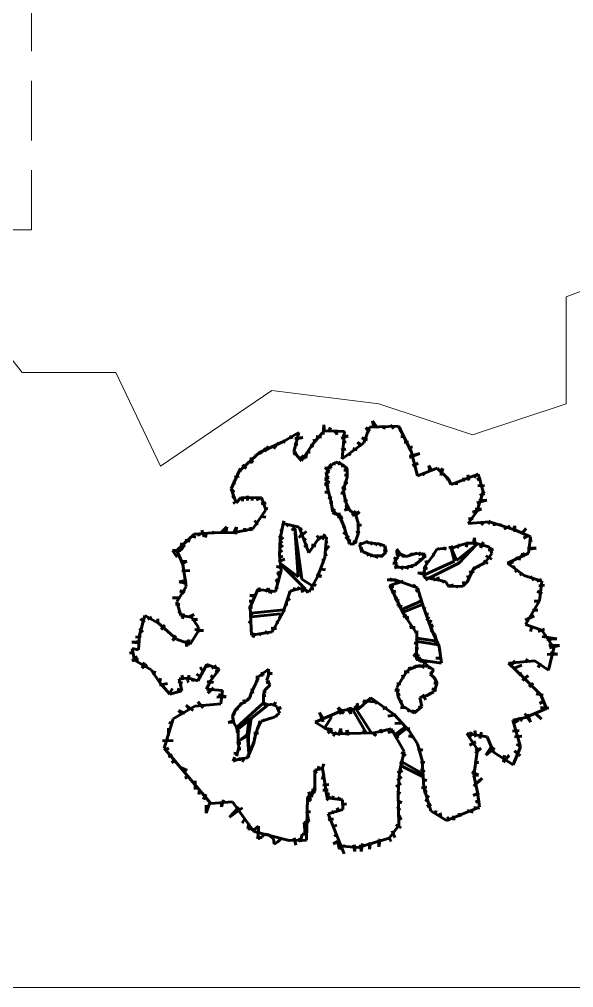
# Model space of a CAD drawing. Header units: metres. Extents: x 0 to 43.1, y 0 to 32.6.
# Drawn here: x 25.26 to 29.91, y 0 to 8.13 of the extents above; entities that cross this region are included whole.
import ezdxf

# ---------------------------------------------------------------- set-up
doc = ezdxf.new("R2010")
doc.units = ezdxf.units.M
doc.linetypes.add('DASHED', pattern=[0.75, 0.5, -0.25])
for name, color, linetype, lineweight in [('Ceco.NET 53', 254, 'Continuous', 9), ('plants', 83, 'Continuous', 60), ('projection', 134, 'DASHED', 9), ('topography', 132, 'Continuous', 15)]:
    doc.layers.add(name, color=color, linetype=linetype, lineweight=lineweight)

# ---------------------------------------------------------------- blocks, each defined once
blk = doc.blocks.new('ARBRE11')
for p, q in [((-0.1908, 1.744), (-0.1861, 1.8238)), ((-0.1861, 1.8238), (-0.1791, 1.7698)), ((-0.1462, 1.7651), (-0.1298, 1.8004)), ((0.1488, 1.6732), (0.199, 1.8046)), ((0.1919, 1.7557), (0.1661, 1.8004)), ((0.1661, 1.8004), (0.2013, 1.7722)), ((0.199, 1.8046), (0.441, 1.8123)), ((0.2647, 1.798), (0.2224, 1.8591)), ((0.2224, 1.8591), (0.2341, 1.8027)), ((0.3234, 1.8191), (0.3187, 1.7886)), ((0.375, 1.8215), (0.4032, 1.7933)), ((0.441, 1.8123), (0.5481, 1.6024)), ((-0.5234, 1.6848), (-0.3958, 1.7599)), ((-0.4656, 1.7355), (-0.454, 1.7065)), ((-0.3958, 1.7599), (-0.4372, 1.5972)), ((-0.4279, 1.7094), (-0.3613, 1.7181)), ((-0.3613, 1.7181), (-0.4221, 1.7036)), ((-0.2755, 1.6669), (-0.1824, 1.773)), ((-0.2495, 1.7252), (-0.2049, 1.7205)), ((-0.1824, 1.773), (-0.0115, 1.7687)), ((-0.0899, 1.751), (-0.0828, 1.7816)), ((-0.0828, 1.7816), (-0.0758, 1.7393)), ((0.0181, 1.7299), (-0.0406, 1.7111)), ((-0.0115, 1.7687), (-0.0324, 1.5379)), ((-0.0312, 1.7322), (0.0181, 1.7299)), ((0.1661, 1.6899), (0.1332, 1.7158)), ((0.1332, 1.7158), (0.1801, 1.6993)), ((0.4431, 1.7792), (0.4689, 1.7886)), ((0.4619, 1.7228), (0.4854, 1.7252)), ((-0.7248, 1.592), (-0.5234, 1.6848)), ((-0.6656, 1.5992), (-0.6859, 1.6311)), ((-0.6453, 1.6137), (-0.6627, 1.6456)), ((-0.5671, 1.6746), (-0.6048, 1.6224)), ((-0.5323, 1.692), (-0.5091, 1.6746)), ((-0.4337, 1.663), (-0.4048, 1.6601)), ((-0.374, 1.5208), (-0.2755, 1.6669)), ((-0.2988, 1.6594), (-0.273, 1.6383)), ((-0.2706, 1.704), (-0.2589, 1.6758)), ((-0.0324, 1.5379), (0.1488, 1.6732)), ((-0.0241, 1.6805), (0.0017, 1.6782)), ((0.0581, 1.6265), (0.0933, 1.6148)), ((0.1214, 1.6453), (0.098, 1.6782)), ((0.098, 1.6782), (0.1332, 1.6477)), ((0.4877, 1.6782), (0.5253, 1.6782)), ((0.5206, 1.6289), (0.5581, 1.6383)), ((-0.8973, 1.434), (-0.7248, 1.592)), ((-0.7903, 1.5005), (-0.799, 1.5499)), ((-0.799, 1.5499), (-0.7845, 1.5093)), ((-0.7584, 1.5789), (-0.7497, 1.5615)), ((-0.712, 1.5789), (-0.7236, 1.5992)), ((-0.4424, 1.5789), (-0.4134, 1.5905)), ((-0.4372, 1.5972), (-0.374, 1.5208)), ((-0.3552, 1.5325), (-0.3739, 1.5631)), ((-0.3739, 1.5631), (-0.3364, 1.5443)), ((-0.3364, 1.5443), (-0.3293, 1.596)), ((-0.3293, 1.596), (-0.3012, 1.5936)), ((-0.0406, 1.6148), (-0.0006, 1.6195)), ((0.0205, 1.5889), (0.0369, 1.5678)), ((0.5323, 1.5607), (0.6192, 1.5842)), ((0.6192, 1.5842), (0.5347, 1.549)), ((0.5481, 1.6024), (0.601, 1.3949)), ((-0.8685, 1.4889), (-0.8367, 1.457)), ((-0.1245, 1.46), (-0.1777, 1.4635)), ((-0.1777, 1.4635), (-0.1387, 1.4315)), ((-0.1205, 1.4935), (-0.1531, 1.4608)), ((-0.0838, 1.5098), (-0.1327, 1.4812)), ((-0.1327, 1.4812), (-0.1245, 1.46)), ((-0.0996, 1.5097), (-0.0996, 1.4848)), ((-0.0349, 1.4935), (-0.0838, 1.5098)), ((-0.0464, 1.5133), (-0.0677, 1.4919)), ((-0.0393, 1.4777), (-0.0144, 1.4813)), ((0.0099, 1.4568), (-0.0349, 1.4935)), ((0.5581, 1.4809), (0.6051, 1.502)), ((0.7037, 1.4339), (0.6967, 1.4832)), ((0.6967, 1.4832), (0.7201, 1.4433)), ((-0.9644, 1.2854), (-0.8973, 1.434)), ((-0.9352, 1.3845), (-0.8975, 1.3932)), ((-0.9004, 1.4512), (-0.8743, 1.4367)), ((-0.1387, 1.4315), (-0.1671, 1.4244)), ((-0.1671, 1.4244), (-0.1635, 1.396)), ((-0.1635, 1.396), (-0.1422, 1.3818)), ((-0.1531, 1.4608), (-0.1612, 1.4038)), ((-0.1612, 1.4038), (-0.1612, 1.3182)), ((-0.0227, 1.2733), (0.0099, 1.3834)), ((-0.018, 1.4422), (0.014, 1.4422)), ((-0.0109, 1.4031), (0.0211, 1.396)), ((0.0099, 1.3834), (0.0099, 1.4568)), ((0.601, 1.3949), (0.7657, 1.4589)), ((0.6427, 1.4221), (0.6591, 1.401)), ((0.7657, 1.4589), (0.8575, 1.3714)), ((0.7929, 1.4386), (0.8141, 1.4574)), ((0.8141, 1.4574), (0.7976, 1.3986)), ((0.8835, 1.3232), (1.1107, 1.4105)), ((1.0314, 1.3578), (1.0243, 1.4039)), ((1.0774, 1.3791), (1.0987, 1.4075)), ((1.1107, 1.4105), (1.1517, 1.2627)), ((-0.9381, 1.3526), (-0.9381, 1.3236)), ((-0.1387, 1.3427), (-0.1813, 1.325)), ((-0.1813, 1.325), (-0.1458, 1.3179)), ((-0.1422, 1.3818), (-0.1777, 1.3676)), ((-0.1777, 1.3676), (-0.1635, 1.357)), ((-0.1635, 1.357), (-0.1387, 1.3427)), ((-0.1458, 1.3179), (-0.1635, 1.3001)), ((-0.1612, 1.3182), (-0.1449, 1.253)), ((0.0104, 1.325), (-0.0109, 1.3498)), ((-0.0109, 1.3498), (0.014, 1.3356)), ((0.8399, 1.3657), (0.8657, 1.3798)), ((0.8575, 1.3714), (0.8835, 1.3232)), ((0.9291, 1.3211), (0.9268, 1.347)), ((0.9854, 1.3791), (0.9854, 1.3472)), ((1.0987, 1.3649), (1.1341, 1.372)), ((1.1058, 1.3118), (1.1624, 1.3153)), ((-0.9207, 1.1689), (-0.9644, 1.2854)), ((-0.9584, 1.2627), (-0.9352, 1.2714)), ((-0.9584, 1.2163), (-0.9352, 1.225)), ((-0.8251, 1.1901), (-0.8251, 1.2279)), ((-0.1777, 1.2575), (-0.1529, 1.2575)), ((-0.1449, 1.253), (-0.1245, 1.1715)), ((-0.0073, 1.2433), (-0.0428, 1.2539)), ((-0.0428, 1.2539), (-0.018, 1.2468)), ((-0.0002, 1.2788), (-0.0357, 1.3001)), ((-0.0357, 1.3001), (-0.0038, 1.2895)), ((0.0017, 1.1674), (-0.0227, 1.2733)), ((1.1517, 1.2627), (1.099, 1.0971)), ((1.1624, 1.248), (1.1235, 1.2303)), ((1.1447, 1.2693), (1.1624, 1.248)), ((-0.9468, 1.164), (-0.9207, 1.1843)), ((-0.8812, 1.212), (-0.9207, 1.1689)), ((-0.7075, 1.2134), (-0.8812, 1.212)), ((-0.8685, 1.1843), (-0.8656, 1.2076)), ((-0.7874, 1.1901), (-0.7845, 1.2163)), ((-0.7526, 1.193), (-0.7236, 1.2076)), ((-0.712, 1.1611), (-0.6685, 1.1698)), ((-0.6725, 1.1112), (-0.7075, 1.2134)), ((-0.1493, 1.2149), (-0.1174, 1.2078)), ((-0.1387, 1.1722), (-0.1103, 1.1722)), ((-0.1245, 1.1715), (-0.1123, 1.1062)), ((-0.018, 1.19), (0.0033, 1.1935)), ((0.014, 1.1829), (-0.018, 1.19)), ((-0.0073, 1.1332), (0.0175, 1.1438)), ((0.0302, 1.1103), (0.0017, 1.1674)), ((1.1837, 1.1913), (1.0987, 1.1701)), ((1.1164, 1.1878), (1.1837, 1.1913)), ((-0.7823, 0.9508), (-0.6725, 1.1112)), ((-0.6859, 1.1176), (-0.6569, 1.1205)), ((-0.1174, 1.0976), (-0.0961, 1.1189)), ((-0.0961, 1.1189), (-0.1138, 1.087)), ((-0.1138, 1.087), (-0.0854, 1.0728)), ((-0.1123, 1.1062), (-0.0472, 1.0451)), ((-0.0854, 1.0728), (-0.0464, 1.0728)), ((-0.0464, 1.0728), (-0.0712, 1.0515)), ((-0.0109, 1.1083), (0.0246, 1.1296)), ((0.0353, 1.1189), (-0.0109, 1.1083)), ((0.0246, 1.1296), (-0.0073, 1.1332)), ((0.0832, 1.0614), (0.0302, 1.1103)), ((0.053, 1.0621), (0.0814, 1.1012)), ((0.1134, 1.0941), (0.053, 1.0621)), ((0.0779, 1.0586), (0.1134, 1.0941)), ((0.1036, 1.0003), (0.0832, 1.0614)), ((1.099, 1.0971), (1.0257, 0.9968)), ((1.1376, 1.1169), (1.0633, 1.0921)), ((1.0845, 1.1169), (1.1376, 1.1169)), ((-0.7671, 1.0219), (-0.7381, 0.9842)), ((-0.7091, 1.0538), (-0.6714, 1.048)), ((-0.5208, 1.0184), (-0.5509, 0.8701)), ((-0.3922, 0.9654), (-0.5377, 0.9983)), ((-0.4859, 0.99), (-0.4975, 0.9726)), ((-0.0712, 1.0515), (-0.0286, 1.0479)), ((-0.0286, 1.0479), (-0.0499, 1.0301)), ((-0.0499, 1.0301), (-0.0286, 1.0266)), ((-0.0472, 1.0451), (-0.0146, 0.9677)), ((-0.0286, 1.0266), (-0.0393, 1.0159)), ((0.0921, 0.9733), (0.1311, 0.984)), ((0.1036, 0.9065), (0.1036, 1.0003)), ((1.0257, 0.9968), (1.2051, 1.0097)), ((1.0279, 1.039), (1.0668, 1.0354)), ((1.0881, 1.0106), (1.0881, 0.9894)), ((1.1553, 1.0035), (1.1341, 0.9858)), ((1.1943, 0.9894), (1.212, 1.0212)), ((1.2051, 1.0097), (1.4163, 0.9431)), ((1.2439, 0.9752), (1.2403, 1.0071)), ((1.2934, 0.9752), (1.297, 0.9964)), ((-1.4187, 0.769), (-1.2746, 0.9069)), ((-1.2746, 0.9069), (-1.1209, 0.9167)), ((-1.2417, 0.917), (-1.2325, 0.8892)), ((-1.1908, 0.8846), (-1.2093, 0.9402)), ((-1.1729, 0.9175), (-1.1787, 0.8768)), ((-1.1209, 0.9167), (-0.9358, 0.9211)), ((-1.1178, 0.9058), (-1.1091, 0.932)), ((-0.999, 0.9668), (-1.0483, 0.9204)), ((-1.0077, 0.9146), (-0.999, 0.9668)), ((-0.9178, 0.9639), (-0.9381, 0.9262)), ((-0.9358, 0.9211), (-0.7823, 0.9508)), ((-0.9236, 0.9058), (-0.9178, 0.9639)), ((-0.8482, 0.9552), (-0.854, 0.932)), ((-0.8453, 0.9262), (-0.8482, 0.9552)), ((-0.8048, 0.9639), (-0.7932, 0.9349)), ((-0.5526, 0.9465), (-0.5352, 0.9349)), ((-0.4279, 0.9755), (-0.454, 0.9378)), ((-0.4017, 0.5485), (-0.4287, 0.9572)), ((-0.4287, 0.9572), (-0.3709, 0.5292)), ((-0.3323, 0.9291), (-0.3961, 0.8768)), ((-0.3932, 0.9349), (-0.3671, 0.9523)), ((-0.3631, 0.883), (-0.3922, 0.9654)), ((-0.3903, 0.8884), (-0.3323, 0.9291)), ((-0.1758, 0.9058), (-0.199, 0.8623)), ((-0.0038, 0.9697), (-0.0251, 0.9555)), ((0.0033, 0.9307), (-0.0215, 0.9058)), ((-0.0146, 0.9677), (0.0099, 0.8821)), ((0.071, 0.825), (0.1036, 0.9065)), ((0.085, 0.92), (0.1169, 0.9271)), ((1.3288, 0.9468), (1.3749, 0.9752)), ((1.4032, 0.9327), (1.4173, 0.9752)), ((1.4163, 0.9431), (1.5478, 0.8843)), ((1.4173, 0.9752), (1.4173, 0.9256)), ((1.474, 0.9079), (1.5129, 0.9539)), ((-1.39, 0.8243), (-1.3529, 0.8151)), ((-1.3529, 0.8151), (-1.3853, 0.7687)), ((-1.3529, 0.8568), (-1.3066, 0.8475)), ((-1.2973, 0.8892), (-1.2603, 0.8799)), ((-0.5613, 0.8942), (-0.5265, 0.8652)), ((-0.5584, 0.8246), (-0.5352, 0.8478)), ((-0.5509, 0.8701), (-0.5583, 0.7305)), ((-0.3107, 0.7496), (-0.3631, 0.883)), ((-0.3497, 0.8565), (-0.3352, 0.8681)), ((-0.3497, 0.7985), (-0.3236, 0.8217)), ((-0.2207, 0.8813), (-0.3107, 0.7496)), ((-0.2888, 0.8159), (-0.254, 0.8043)), ((-0.2192, 0.8565), (-0.2453, 0.8942)), ((-0.1637, 0.8818), (-0.2207, 0.8813)), ((-0.1766, 0.7108), (-0.1637, 0.8818)), ((-0.1742, 0.8351), (-0.1533, 0.841)), ((0.0246, 0.8916), (-0.0038, 0.8667)), ((0.0099, 0.8821), (0.0343, 0.8209)), ((0.0317, 0.8632), (0.0246, 0.8241)), ((0.0343, 0.8209), (0.071, 0.825)), ((0.0566, 0.8454), (0.0956, 0.8383)), ((0.0885, 0.8845), (0.1027, 0.8809)), ((0.1801, 0.8433), (0.112, 0.8177)), ((0.112, 0.8177), (0.1439, 0.758)), ((0.1226, 0.8155), (0.1141, 0.8305)), ((0.1141, 0.8305), (0.1375, 0.8219)), ((0.1929, 0.8326), (0.1695, 0.8433)), ((0.2206, 0.8305), (0.1929, 0.8326)), ((0.21, 0.8326), (0.2228, 0.8347)), ((0.2228, 0.8347), (0.21, 0.8177)), ((0.276, 0.8241), (0.2206, 0.8305)), ((0.2568, 0.8305), (0.2483, 0.8113)), ((0.3272, 0.8091), (0.276, 0.8241)), ((0.3059, 0.8219), (0.2803, 0.8091)), ((0.9271, 0.6856), (1.0962, 0.819)), ((0.956, 0.8217), (0.9349, 0.7886)), ((1.0191, 0.8307), (0.9409, 0.8067)), ((1.0962, 0.819), (0.9462, 0.6618)), ((1.0101, 0.7976), (1.0221, 0.8428)), ((1.0883, 0.8307), (1.0191, 0.8307)), ((1.0673, 0.8157), (1.0793, 0.8759)), ((1.0793, 0.8759), (1.0853, 0.8127)), ((1.2086, 0.7976), (1.0883, 0.8307)), ((1.1274, 0.7976), (1.1545, 0.8398)), ((1.1545, 0.8398), (1.1304, 0.7916)), ((1.4917, 0.8724), (1.52, 0.8901)), ((1.5478, 0.8843), (1.5318, 0.7475)), ((1.5342, 0.8476), (1.5625, 0.8547)), ((-1.3853, 0.7687), (-1.4548, 0.7687)), ((-1.4548, 0.7687), (-1.4178, 0.7131)), ((-1.3694, 0.6555), (-1.4187, 0.769)), ((-0.5584, 0.7521), (-0.5323, 0.7695)), ((-0.5526, 0.7927), (-0.5294, 0.813)), ((-0.1832, 0.7304), (-0.1563, 0.7364)), ((-0.1653, 0.7753), (-0.1414, 0.8082)), ((0.1418, 0.7878), (0.1141, 0.7814)), ((0.1141, 0.7814), (0.1311, 0.7857)), ((0.1503, 0.7665), (0.1184, 0.7601)), ((0.1439, 0.758), (0.227, 0.7239)), ((0.1695, 0.7559), (0.161, 0.7388)), ((0.1908, 0.7388), (0.1759, 0.726)), ((0.227, 0.7324), (0.2014, 0.7217)), ((0.276, 0.7324), (0.2526, 0.7047)), ((0.2973, 0.7324), (0.2973, 0.7111)), ((0.3037, 0.7239), (0.3378, 0.758)), ((0.3144, 0.7964), (0.3399, 0.8006)), ((0.3421, 0.7686), (0.3144, 0.7622)), ((0.3165, 0.775), (0.3421, 0.7686)), ((0.3378, 0.758), (0.3272, 0.8091)), ((0.4273, 0.7836), (0.4571, 0.7388)), ((0.4273, 0.7452), (0.4273, 0.7729)), ((0.4401, 0.7132), (0.4273, 0.7452)), ((0.4422, 0.7452), (0.4529, 0.758)), ((0.455, 0.7239), (0.4657, 0.7452)), ((0.4571, 0.7388), (0.5061, 0.7196)), ((0.4827, 0.7324), (0.4763, 0.7111)), ((0.5061, 0.7196), (0.5892, 0.7431)), ((0.553, 0.7239), (0.5487, 0.7495)), ((0.5487, 0.7495), (0.553, 0.7281)), ((0.5892, 0.7324), (0.585, 0.7537)), ((0.5892, 0.7431), (0.6638, 0.7388)), ((0.6084, 0.7303), (0.6297, 0.7516)), ((0.634, 0.7281), (0.6489, 0.7495)), ((0.6638, 0.7388), (0.6446, 0.7004)), ((0.7243, 0.7374), (0.7454, 0.7284)), ((0.7634, 0.7796), (0.7304, 0.7254)), ((0.8447, 0.7886), (0.7634, 0.7796)), ((0.7695, 0.7916), (0.7785, 0.7735)), ((0.8326, 0.8006), (0.8236, 0.7705)), ((0.9108, 0.7976), (0.8627, 0.7946)), ((0.8838, 0.8067), (0.9048, 0.7796)), ((0.9105, 0.6785), (0.8843, 0.7881)), ((0.8843, 0.7881), (0.9271, 0.6856)), ((0.9409, 0.8067), (0.9108, 0.7976)), ((1.1665, 0.6652), (1.2237, 0.7434)), ((1.1936, 0.7705), (1.2387, 0.7796)), ((1.2237, 0.7434), (1.2086, 0.7976)), ((1.5318, 0.7475), (1.356, 0.6635)), ((1.5023, 0.7201), (1.4669, 0.7378)), ((1.4846, 0.7484), (1.5023, 0.7201)), ((1.5236, 0.7874), (1.5979, 0.7874)), ((1.5979, 0.7874), (1.5271, 0.7768)), ((-1.3853, 0.676), (-1.3344, 0.6806)), ((-1.3344, 0.6806), (-1.3807, 0.6482)), ((-1.3422, 0.4678), (-1.3694, 0.6555)), ((-0.5671, 0.6767), (-0.512, 0.697)), ((-0.5613, 0.7115), (-0.5294, 0.7202)), ((-0.5583, 0.7305), (-0.543, 0.5996)), ((-0.5482, 0.6603), (-0.4017, 0.5485)), ((-0.2379, 0.548), (-0.1766, 0.7108)), ((-0.1922, 0.6617), (-0.1922, 0.6976)), ((0.227, 0.7239), (0.3037, 0.7239)), ((0.2526, 0.7047), (0.2632, 0.726)), ((0.4337, 0.6578), (0.3932, 0.6621)), ((0.3932, 0.6621), (0.4209, 0.6621)), ((0.4294, 0.6855), (0.4017, 0.7068)), ((0.4017, 0.7068), (0.4316, 0.6983)), ((0.4145, 0.6898), (0.4401, 0.7132)), ((0.4252, 0.6301), (0.4145, 0.6898)), ((0.5061, 0.726), (0.5168, 0.7132)), ((0.5615, 0.6514), (0.5509, 0.6237)), ((0.5978, 0.6493), (0.5764, 0.6599)), ((0.6446, 0.7004), (0.5807, 0.6493)), ((0.5807, 0.6621), (0.5978, 0.6493)), ((0.6127, 0.6642), (0.5999, 0.6812)), ((0.6084, 0.6791), (0.6127, 0.6642)), ((0.6276, 0.6812), (0.6191, 0.6962)), ((0.6212, 0.7047), (0.6276, 0.6812)), ((0.6404, 0.7153), (0.6489, 0.7068)), ((0.6489, 0.7196), (0.6723, 0.7153)), ((0.6612, 0.6712), (0.6913, 0.6772)), ((0.6652, 0.5665), (0.9105, 0.6785)), ((0.7304, 0.7254), (0.6702, 0.6471)), ((0.9462, 0.6618), (0.6962, 0.5355)), ((1.0733, 0.617), (1.1665, 0.6652)), ((1.1545, 0.6832), (1.1906, 0.6591)), ((1.1755, 0.7254), (1.2237, 0.6953)), ((1.356, 0.6635), (1.4964, 0.5592)), ((1.3572, 0.6528), (1.4032, 0.674)), ((1.4669, 0.6953), (1.4209, 0.7059)), ((1.4315, 0.7094), (1.4669, 0.6953)), ((-1.3761, 0.5972), (-1.3112, 0.6018)), ((-0.543, 0.5996), (-0.59, 0.4255)), ((-0.5357, 0.6318), (-0.5835, 0.6348)), ((-0.5835, 0.6348), (-0.5417, 0.6228)), ((-0.5387, 0.575), (-0.5745, 0.587)), ((-0.5745, 0.587), (-0.5566, 0.5571)), ((-0.5443, 0.6487), (-0.3401, 0.4444)), ((-0.2101, 0.6109), (-0.1713, 0.6079)), ((0.4443, 0.6386), (0.4081, 0.6237)), ((0.4081, 0.6237), (0.438, 0.6386)), ((0.4997, 0.6258), (0.4252, 0.6301)), ((0.4827, 0.6343), (0.4635, 0.613)), ((0.4635, 0.613), (0.4742, 0.6343)), ((0.5807, 0.6493), (0.4997, 0.6258)), ((0.5296, 0.6429), (0.5104, 0.613)), ((0.5104, 0.613), (0.5168, 0.6365)), ((0.5509, 0.6237), (0.553, 0.645)), ((0.6702, 0.5658), (0.604, 0.5809)), ((0.604, 0.5809), (0.6642, 0.5779)), ((0.6491, 0.626), (0.6852, 0.614)), ((0.6702, 0.6471), (0.6552, 0.5929)), ((0.6552, 0.5929), (0.6552, 0.5417)), ((1.0342, 0.5869), (1.0763, 0.5929)), ((1.0462, 0.5658), (1.0733, 0.617)), ((1.0643, 0.623), (1.0943, 0.617)), ((1.1154, 0.6471), (1.1064, 0.623)), ((1.3996, 0.6209), (1.4173, 0.6386)), ((1.4173, 0.589), (1.4457, 0.6067)), ((1.4598, 0.5606), (1.4846, 0.5783)), ((-1.3344, 0.5184), (-1.3992, 0.5045)), ((-1.3992, 0.5045), (-1.3529, 0.4952)), ((-0.5566, 0.5063), (-0.5865, 0.5272)), ((-0.5865, 0.5272), (-0.5715, 0.4943)), ((-0.3709, 0.5292), (-0.2862, 0.4752)), ((-0.3081, 0.4221), (-0.2379, 0.548)), ((-0.2519, 0.4734), (-0.2788, 0.4943)), ((-0.2041, 0.5511), (-0.2459, 0.569)), ((-0.2459, 0.5541), (-0.2041, 0.5511)), ((0.4145, 0.522), (0.3461, 0.5214)), ((0.4801, 0.5111), (0.3693, 0.476)), ((0.3776, 0.5261), (0.3862, 0.5347)), ((0.3862, 0.5347), (0.3776, 0.509)), ((0.4262, 0.5261), (0.409, 0.5033)), ((0.6001, 0.4551), (0.4145, 0.522)), ((0.6552, 0.5417), (0.7725, 0.5237)), ((0.7033, 0.5417), (0.6672, 0.5237)), ((0.7304, 0.5447), (0.7484, 0.5146)), ((0.7725, 0.5478), (0.7785, 0.5116)), ((0.7725, 0.5237), (0.8386, 0.5056)), ((0.8206, 0.5177), (0.8086, 0.4996)), ((0.8386, 0.5056), (0.8597, 0.4665)), ((0.98, 0.4695), (1.0191, 0.5086)), ((0.986, 0.5086), (0.989, 0.4725)), ((1.0191, 0.5086), (1.0462, 0.5658)), ((1.0191, 0.5598), (1.0312, 0.5297)), ((1.4964, 0.5592), (1.6448, 0.512)), ((1.5484, 0.5535), (1.5767, 0.5181)), ((1.6015, 0.511), (1.6404, 0.5252)), ((1.6448, 0.512), (1.6234, 0.3467)), ((-1.418, 0.339), (-1.3422, 0.4678)), ((-1.3483, 0.421), (-1.3946, 0.4303)), ((-1.3946, 0.4303), (-1.3576, 0.4118)), ((-0.7382, 0.4414), (-0.8025, 0.2928)), ((-0.59, 0.4255), (-0.7382, 0.4414)), ((-0.7119, 0.4285), (-0.7299, 0.4554)), ((-0.7299, 0.4554), (-0.7269, 0.4226)), ((-0.6522, 0.4525), (-0.6761, 0.4226)), ((-0.6373, 0.4106), (-0.6522, 0.4525)), ((-0.6223, 0.4285), (-0.6373, 0.4106)), ((-0.5865, 0.4644), (-0.5775, 0.4435)), ((-0.526, 0.2523), (-0.4676, 0.4265)), ((-0.4789, 0.4285), (-0.464, 0.4076)), ((-0.4676, 0.4265), (-0.3824, 0.4528)), ((-0.4311, 0.4584), (-0.4371, 0.4315)), ((-0.3923, 0.4644), (-0.4102, 0.4345)), ((-0.3824, 0.4528), (-0.3081, 0.4221)), ((-0.3714, 0.4525), (-0.3654, 0.4166)), ((-0.3296, 0.4315), (-0.3206, 0.4136)), ((-0.2997, 0.4465), (-0.2698, 0.4465)), ((-0.2788, 0.4853), (-0.2519, 0.4734)), ((0.3633, 0.4661), (0.4033, 0.4661)), ((0.3693, 0.476), (0.4823, 0.2377)), ((0.3805, 0.4204), (0.4176, 0.4261)), ((0.5662, 0.4604), (0.5776, 0.4833)), ((0.5833, 0.4261), (0.6091, 0.4375)), ((0.6499, 0.2932), (0.6001, 0.4551)), ((0.8627, 0.4695), (0.8597, 0.4845)), ((0.8597, 0.4665), (0.98, 0.4695)), ((0.9018, 0.4815), (0.8627, 0.4695)), ((0.9349, 0.4755), (0.9259, 0.4544)), ((1.6048, 0.4282), (1.6472, 0.4045)), ((1.6192, 0.4721), (1.6652, 0.4791)), ((-1.39, 0.3701), (-1.4548, 0.3701)), ((-1.3858, 0.2225), (-1.418, 0.339)), ((-0.7806, 0.3448), (-0.8135, 0.3448)), ((-0.7508, 0.3927), (-0.8075, 0.3897)), ((-0.8075, 0.3897), (-0.7657, 0.3837)), ((-0.4909, 0.3478), (-0.467, 0.3628)), ((0.4262, 0.3832), (0.409, 0.3546)), ((0.409, 0.3546), (0.4376, 0.3603)), ((0.4376, 0.3603), (0.429, 0.3317)), ((0.429, 0.3317), (0.4405, 0.3289)), ((0.4405, 0.3289), (0.4348, 0.3031)), ((0.469, 0.2748), (0.6231, 0.3403)), ((0.6062, 0.3946), (0.6291, 0.3946)), ((0.6091, 0.3432), (0.6376, 0.3374)), ((1.6234, 0.3467), (1.5083, 0.1464)), ((1.5812, 0.3432), (1.6237, 0.3432)), ((-1.4317, 0.3191), (-1.3946, 0.3144)), ((-1.4085, 0.2449), (-1.3853, 0.2588)), ((-0.7836, 0.294), (-0.8165, 0.291)), ((-0.8025, 0.2928), (-0.7921, 0.0593)), ((-0.7986, 0.2439), (-0.5212, 0.2709)), ((-0.6186, 0.0864), (-0.526, 0.2523)), ((-0.5327, 0.2701), (-0.5118, 0.2552)), ((-0.5118, 0.315), (-0.4879, 0.3179)), ((0.4348, 0.3031), (0.4719, 0.2974)), ((0.4806, 0.2516), (0.6347, 0.3133)), ((0.6491, 0.2888), (0.6719, 0.2803)), ((0.7139, 0.12), (0.6499, 0.2932)), ((1.567, 0.2676), (1.6095, 0.2676)), ((-1.7319, 0.0574), (-1.6876, 0.2229)), ((-1.7235, 0.1939), (-1.6911, 0.1661)), ((-1.6876, 0.2229), (-1.5703, 0.1555)), ((-1.6309, 0.2125), (-1.6633, 0.1893)), ((-1.5799, 0.1939), (-1.5799, 0.1568)), ((-1.2974, 0.209), (-1.3858, 0.2225)), ((-1.3715, 0.1939), (-1.3622, 0.2403)), ((-1.3205, 0.2078), (-1.2742, 0.231)), ((-1.2398, 0.1269), (-1.2974, 0.209)), ((-1.2927, 0.1893), (-1.2464, 0.1893)), ((-0.8165, 0.1715), (-0.7926, 0.1535)), ((-0.8045, 0.2223), (-0.7866, 0.2402)), ((-0.7947, 0.2131), (-0.5482, 0.2362)), ((-0.5895, 0.1685), (-0.5626, 0.1685)), ((-0.5446, 0.2313), (-0.5566, 0.1984)), ((0.5091, 0.2317), (0.4805, 0.2088)), ((0.4823, 0.2377), (0.5947, 0.0706)), ((0.4948, 0.2031), (0.5291, 0.2088)), ((0.6634, 0.2374), (0.6919, 0.2345)), ((0.6748, 0.1802), (0.6976, 0.2116)), ((0.6919, 0.1487), (0.7176, 0.183)), ((1.5057, 0.1826), (1.5812, 0.2204)), ((-1.7328, 0.1151), (-1.705, 0.0827)), ((-1.5703, 0.1555), (-1.4212, 0.0257)), ((-1.5197, 0.1429), (-1.5521, 0.1058)), ((-1.3069, -0.0189), (-1.2423, 0.087)), ((-1.2695, 0.1058), (-1.1954, 0.0966)), ((-1.1954, 0.0966), (-1.2556, 0.0919)), ((-1.2423, 0.087), (-1.2398, 0.1269)), ((-0.8045, 0.1057), (-0.7836, 0.0997)), ((-0.7921, 0.0593), (-0.6186, 0.0864)), ((-0.6791, 0.0908), (-0.6492, 0.0698)), ((-0.6283, 0.1177), (-0.5835, 0.1147)), ((-0.5835, 0.1147), (-0.6253, 0.1117)), ((0.5576, 0.1344), (0.5376, 0.123)), ((0.5376, 0.123), (0.5805, 0.123)), ((0.5748, 0.083), (0.6062, 0.0858)), ((0.7262, 0.1259), (0.7119, 0.1001)), ((0.7119, 0.1001), (0.7291, 0.0773)), ((0.7835, -0.0361), (0.7139, 0.12)), ((0.7148, 0.1545), (0.7262, 0.1259)), ((1.5083, 0.1464), (1.6453, 0.0991)), ((1.5623, 0.1354), (1.5482, 0.0882)), ((1.6142, 0.0882), (1.6661, 0.1071)), ((1.6453, 0.0991), (1.7462, -0.0482)), ((-1.7235, 0.0039), (-1.7976, -0.0008)), ((-1.7652, 0.041), (-1.7189, 0.0456)), ((-1.7423, -0.0652), (-1.7319, 0.0574)), ((-1.4548, 0.0131), (-1.427, 0.0549)), ((-1.4224, 0.0363), (-1.4548, 0.0131)), ((-1.4212, 0.0257), (-1.3069, -0.0189)), ((-1.3159, 0.0224), (-1.339, -0.0378)), ((-1.339, -0.0378), (-1.3344, 0.0131)), ((-0.7657, 0.0758), (-0.7806, 0.037)), ((-0.7299, 0.0758), (-0.7119, 0.0579)), ((0.5833, 0.0315), (0.5976, 0.0258)), ((0.5947, 0.0706), (0.5936, -0.1458)), ((0.5962, 0.0319), (0.7618, 0.0087)), ((0.6, 0.0049), (0.7773, -0.0221)), ((0.7291, 0.0773), (0.7462, 0.063)), ((0.7462, 0.063), (0.7548, 0.0344)), ((0.7548, 0.0344), (0.7462, 0.0058)), ((1.6472, 0.0457), (1.7699, 0.0268)), ((1.7699, 0.0268), (1.685, 0.0221)), ((-1.7976, -0.0008), (-1.7513, -0.0054)), ((-1.7757, -0.1509), (-1.7936, -0.0542)), ((-1.7936, -0.0542), (-1.7423, -0.0652)), ((0.5719, -0.0057), (0.6005, -0.0142)), ((0.5833, -0.0485), (0.6091, -0.0571)), ((0.7405, -0.0114), (0.7748, -0.0085)), ((0.7777, -0.08), (0.7977, -0.0743)), ((0.8018, -0.1783), (0.7835, -0.0361)), ((1.7462, -0.0482), (1.6993, -0.2365)), ((1.7039, -0.0252), (1.7935, -0.0299)), ((1.7935, -0.0299), (1.7086, -0.0488)), ((-1.7837, -0.0842), (-1.8162, -0.0935)), ((-1.793, -0.1584), (-1.742, -0.1445)), ((-1.7884, -0.1491), (-1.793, -0.1584)), ((-1.7513, -0.1213), (-1.7884, -0.1491)), ((-1.6355, -0.2323), (-1.7757, -0.1509)), ((0.5833, -0.0972), (0.5662, -0.1172)), ((0.5662, -0.1172), (0.6091, -0.1057)), ((0.5936, -0.1458), (0.8018, -0.1783)), ((0.6091, -0.1057), (0.5976, -0.1372)), ((0.5976, -0.1372), (0.6291, -0.1343)), ((0.6291, -0.1343), (0.6176, -0.1658)), ((0.6176, -0.1658), (0.6405, -0.1515)), ((0.6405, -0.1515), (0.6491, -0.1744)), ((0.6776, -0.1744), (0.6834, -0.1486)), ((0.7548, -0.1343), (0.8034, -0.1343)), ((1.5848, -0.1577), (1.3656, -0.1766)), ((1.4207, -0.1574), (1.3877, -0.1951)), ((1.5104, -0.1432), (1.5387, -0.1621)), ((1.6993, -0.2365), (1.5848, -0.1577)), ((1.7747, -0.1007), (1.6897, -0.1054)), ((1.7133, -0.0913), (1.7747, -0.1007)), ((-1.6911, -0.1723), (-1.7096, -0.2186)), ((-1.7096, -0.2186), (-1.6679, -0.1908)), ((-1.5606, -0.3456), (-1.6355, -0.2323)), ((-1.6031, -0.2418), (-1.6123, -0.2789)), ((-1.1688, -0.1886), (-1.2418, -0.3259)), ((-1.2232, -0.2094), (-1.2047, -0.2418)), ((-1.2047, -0.2418), (-1.1954, -0.2511)), ((-1.0603, -0.2276), (-1.1688, -0.1886)), ((-1.1584, -0.1815), (-1.1584, -0.214)), ((-1.1364, -0.3251), (-1.0603, -0.2276)), ((-1.1259, -0.2233), (-1.0889, -0.1954)), ((-1.0981, -0.2418), (-1.0703, -0.2511)), ((-0.7359, -0.2912), (-0.6641, -0.2385)), ((-0.6641, -0.2385), (-0.6497, -0.2289)), ((-0.6497, -0.2289), (-0.6497, -0.2768)), ((0.5229, -0.2322), (0.4802, -0.2948)), ((0.5986, -0.2026), (0.5229, -0.2322)), ((0.5328, -0.2092), (0.5427, -0.2355)), ((0.5822, -0.196), (0.569, -0.2256)), ((0.6381, -0.1993), (0.5822, -0.2026)), ((0.6183, -0.1894), (0.6183, -0.2125)), ((0.6907, -0.2026), (0.6381, -0.1993)), ((0.6578, -0.1894), (0.6414, -0.2191)), ((0.6491, -0.1744), (0.6776, -0.1744)), ((0.6809, -0.2125), (0.6776, -0.1861)), ((0.7368, -0.2322), (0.6907, -0.2026)), ((0.6973, -0.2289), (0.7039, -0.2026)), ((0.7072, -0.2684), (0.7368, -0.2322)), ((1.3656, -0.1766), (1.4891, -0.298)), ((1.4113, -0.2188), (1.4774, -0.1951)), ((1.6331, -0.1763), (1.6142, -0.214)), ((-1.5567, -0.3021), (-1.5614, -0.3299)), ((-1.3188, -0.3038), (-1.3985, -0.3101)), ((-1.3985, -0.3101), (-1.3778, -0.4096)), ((-1.3761, -0.2789), (-1.3622, -0.316)), ((-1.3159, -0.2789), (-1.3298, -0.3252)), ((-1.2418, -0.3259), (-1.3188, -0.3038)), ((-1.2834, -0.3021), (-1.2881, -0.3299)), ((-1.2556, -0.2696), (-1.2325, -0.2835)), ((-1.17, -0.3965), (-1.1364, -0.3251)), ((-1.137, -0.2822), (-1.1105, -0.2955)), ((-0.7551, -0.3487), (-0.7359, -0.2912)), ((-0.7442, -0.2823), (-0.7396, -0.3192)), ((-0.7442, -0.333), (-0.7442, -0.2823)), ((-0.7051, -0.2893), (-0.7028, -0.2524)), ((-0.7028, -0.2524), (-0.6959, -0.28)), ((-0.6497, -0.2768), (-0.6641, -0.3199)), ((-0.6641, -0.3199), (-0.6353, -0.3583)), ((-0.6199, -0.2639), (-0.6544, -0.2708)), ((-0.6521, -0.2593), (-0.6199, -0.2639)), ((0.4802, -0.2948), (0.4275, -0.3804)), ((0.4736, -0.275), (0.4802, -0.308)), ((0.49, -0.2487), (0.5295, -0.2487)), ((0.7401, -0.2981), (0.7072, -0.2684)), ((0.717, -0.2487), (0.7335, -0.2619)), ((0.7203, -0.2981), (0.7368, -0.2816)), ((0.7664, -0.3442), (0.7401, -0.2981)), ((0.7401, -0.3211), (0.7499, -0.308)), ((1.4774, -0.2613), (1.4491, -0.2754)), ((1.5293, -0.2801), (1.4821, -0.3226)), ((1.4891, -0.298), (1.6355, -0.4421)), ((-1.4965, -0.3484), (-1.566, -0.3623)), ((-1.4772, -0.4361), (-1.5606, -0.3456)), ((-1.4548, -0.3901), (-1.4826, -0.4365)), ((-1.4178, -0.3948), (-1.3807, -0.404)), ((-1.4085, -0.3299), (-1.3715, -0.3438)), ((-1.3298, -0.3252), (-1.3205, -0.3391)), ((-1.0361, -0.4068), (-1.17, -0.3965)), ((-1.1635, -0.3308), (-1.1105, -0.3397)), ((-1.1591, -0.428), (-1.1105, -0.3838)), ((-1.1326, -0.3971), (-1.1591, -0.428)), ((-0.7934, -0.4206), (-0.7551, -0.3487)), ((-0.7902, -0.3906), (-0.781, -0.4114)), ((-0.781, -0.4321), (-0.7902, -0.3906)), ((-0.6832, -0.4062), (-0.6928, -0.4493)), ((-0.6353, -0.3583), (-0.6832, -0.4062)), ((-0.6705, -0.3422), (-0.6383, -0.3307)), ((-0.6636, -0.3722), (-0.6544, -0.3906)), ((0.4111, -0.4067), (0.4505, -0.4034)), ((0.4275, -0.3475), (0.4604, -0.3508)), ((0.4275, -0.3804), (0.4374, -0.4594)), ((0.7598, -0.4034), (0.7203, -0.3936)), ((0.7302, -0.4067), (0.7598, -0.4034)), ((0.7368, -0.4166), (0.7664, -0.3442)), ((0.7368, -0.3442), (0.7631, -0.3442)), ((1.5717, -0.3462), (1.5387, -0.3746)), ((-1.3778, -0.4096), (-1.4772, -0.4361)), ((-1.0045, -0.459), (-1.084, -0.4634)), ((-1.0708, -0.4413), (-1.0045, -0.459)), ((-1.0494, -0.518), (-1.0361, -0.4068)), ((-0.8796, -0.5212), (-0.8125, -0.4781)), ((-0.857, -0.4828), (-0.8478, -0.515)), ((-0.8501, -0.5196), (-0.857, -0.4828)), ((-0.834, -0.4759), (-0.8156, -0.4851)), ((-0.8133, -0.4551), (-0.7926, -0.462)), ((-0.8125, -0.4781), (-0.7934, -0.4206)), ((-0.7028, -0.4505), (-0.6728, -0.4482)), ((-0.6982, -0.416), (-0.6682, -0.4183)), ((-0.6928, -0.4493), (-0.6928, -0.5068)), ((0.2089, -0.4679), (0.1128, -0.5541)), ((0.4037, -0.6087), (0.2089, -0.4679)), ((0.4275, -0.4462), (0.4538, -0.4364)), ((0.4374, -0.4594), (0.4769, -0.5384)), ((0.6216, -0.466), (0.6776, -0.4495)), ((0.6381, -0.5417), (0.6216, -0.466)), ((0.6414, -0.4396), (0.6677, -0.4857)), ((0.6677, -0.4857), (0.6512, -0.4429)), ((0.6776, -0.4495), (0.7368, -0.4166)), ((0.694, -0.4265), (0.7072, -0.4462)), ((1.5953, -0.436), (1.6567, -0.4454)), ((1.6355, -0.4421), (1.682, -0.5584)), ((-1.4499, -0.6437), (-1.2685, -0.5369)), ((-1.2827, -0.5739), (-1.3401, -0.5297)), ((-1.3401, -0.5297), (-1.3136, -0.5694)), ((-1.2685, -0.5369), (-1.0494, -0.518)), ((-1.1988, -0.5518), (-1.243, -0.5032)), ((-1.243, -0.5032), (-1.2209, -0.5297)), ((-0.9275, -0.5691), (-0.8796, -0.5212)), ((-0.6908, -0.5111), (-0.9199, -0.7165)), ((-0.9192, -0.5588), (-0.91, -0.5749)), ((-0.6649, -0.5348), (-0.907, -0.7316)), ((-0.8869, -0.5081), (-0.8708, -0.5311)), ((-0.7028, -0.4966), (-0.6797, -0.4943)), ((-0.6928, -0.5068), (-0.6689, -0.5308)), ((-0.6567, -0.515), (-0.6843, -0.5404)), ((-0.6689, -0.5308), (-0.6162, -0.5212)), ((-0.6162, -0.5212), (-0.5779, -0.5452)), ((-0.613, -0.5357), (-0.59, -0.5035)), ((-0.59, -0.5035), (-0.6061, -0.5404)), ((-0.5854, -0.5588), (-0.5439, -0.5496)), ((-0.5439, -0.5496), (-0.5807, -0.568)), ((-0.5779, -0.5452), (-0.5587, -0.5979)), ((-0.0403, -0.606), (-0.0664, -0.5501)), ((-0.0664, -0.5501), (-0.018, -0.5985)), ((0.1128, -0.5541), (-0.0322, -0.5752)), ((0.0081, -0.5538), (0.0416, -0.6023)), ((0.0416, -0.6023), (0.0341, -0.5464)), ((0.0751, -0.5352), (0.1049, -0.5725)), ((0.0866, -0.5631), (0.2127, -0.7605)), ((0.1049, -0.5725), (0.0937, -0.5129)), ((0.265, -0.5054), (0.1458, -0.4942)), ((0.1458, -0.4942), (0.1682, -0.5129)), ((0.2464, -0.5166), (0.265, -0.5054)), ((0.3096, -0.5613), (0.3469, -0.5501)), ((0.4473, -0.4989), (0.4736, -0.4989)), ((0.4571, -0.5516), (0.5065, -0.5483)), ((0.4769, -0.5384), (0.5723, -0.5977)), ((0.5328, -0.5648), (0.5196, -0.5845)), ((0.569, -0.568), (0.5624, -0.5911)), ((0.5953, -0.5779), (0.6381, -0.5417)), ((0.6085, -0.5516), (0.6282, -0.5648)), ((0.6282, -0.5648), (0.6151, -0.5351)), ((1.682, -0.5584), (1.5061, -0.6339)), ((1.6614, -0.4974), (1.6237, -0.5162)), ((1.6331, -0.5493), (1.7039, -0.554)), ((-1.5248, -0.8921), (-1.4499, -0.6437)), ((-1.3534, -0.6004), (-1.4064, -0.5739)), ((-1.4064, -0.5739), (-1.3755, -0.6092)), ((-0.9514, -0.6219), (-0.9275, -0.5691)), ((-0.9418, -0.6794), (-0.9514, -0.6219)), ((-0.9468, -0.6002), (-0.9307, -0.6118)), ((-0.8183, -0.7878), (-0.7946, -0.6408)), ((-0.6018, -0.6315), (-0.6641, -0.6506)), ((-0.6452, -0.6302), (-0.6383, -0.6509)), ((-0.5587, -0.5979), (-0.6018, -0.6315)), ((-0.5715, -0.6233), (-0.59, -0.6141)), ((-0.5877, -0.6072), (-0.5715, -0.6233)), ((-0.0322, -0.5752), (-0.2593, -0.6739)), ((-0.192, -0.6711), (-0.2229, -0.5915)), ((-0.2229, -0.5915), (-0.1832, -0.6534)), ((-0.1214, -0.6313), (-0.1788, -0.7241)), ((-0.1302, -0.6136), (-0.1214, -0.6313)), ((0.059, -0.57), (0.1692, -0.7628)), ((0.3506, -0.6209), (0.4176, -0.6097)), ((0.5302, -0.7444), (0.4037, -0.6087)), ((0.5723, -0.5977), (0.5953, -0.5779)), ((1.5061, -0.6339), (1.4009, -0.6547)), ((1.4443, -0.639), (1.4821, -0.6579)), ((1.5482, -0.6721), (1.501, -0.6012)), ((1.5246, -0.606), (1.5482, -0.6721)), ((1.5906, -0.6012), (1.6425, -0.6485)), ((-1.4903, -0.7241), (-1.4903, -0.7815)), ((-1.4859, -0.6755), (-1.4505, -0.6843)), ((-0.9399, -0.6578), (-0.9882, -0.6763)), ((-0.9882, -0.6763), (-0.9353, -0.6717)), ((-0.9179, -0.7177), (-0.9418, -0.6794)), ((-0.9261, -0.72), (-0.9031, -0.7223)), ((-0.9035, -0.7656), (-0.9179, -0.7177)), ((-0.8162, -0.6667), (-0.8292, -0.7749)), ((-0.7407, -0.7177), (-0.7599, -0.78)), ((-0.7488, -0.7108), (-0.7258, -0.72)), ((-0.712, -0.665), (-0.7407, -0.7177)), ((-0.7189, -0.6624), (-0.7281, -0.6855)), ((-0.6641, -0.6506), (-0.712, -0.665)), ((-0.6936, -0.6509), (-0.6751, -0.6624)), ((-0.2593, -0.6739), (-0.099, -0.7694)), ((-0.1788, -0.7241), (-0.1169, -0.7329)), ((-0.0627, -0.7848), (-0.0441, -0.7252)), ((-0.0441, -0.7252), (-0.0403, -0.7662)), ((0.237, -0.761), (0.3791, -0.7285)), ((0.3791, -0.7285), (0.4889, -0.9184)), ((0.4101, -0.7766), (0.495, -0.7146)), ((0.4102, -0.6842), (0.4697, -0.6805)), ((0.4193, -0.795), (0.5064, -0.7284)), ((0.4884, -0.7327), (0.5368, -0.7252)), ((1.4009, -0.6547), (1.4653, -0.8792)), ((1.4019, -0.6862), (1.4491, -0.6579)), ((-0.8938, -0.7431), (-0.9215, -0.7592)), ((-0.9035, -0.828), (-0.9035, -0.7656)), ((-0.8292, -0.7749), (-0.9005, -0.8332)), ((-0.9005, -0.8332), (-0.827, -0.7878)), ((-0.827, -0.7878), (-0.814, -0.937)), ((-0.814, -0.937), (-0.8183, -0.7878)), ((-0.7764, -0.8007), (-0.758, -0.8122)), ((-0.7599, -0.78), (-0.7742, -0.8471)), ((-0.7718, -0.7661), (-0.7327, -0.7638)), ((-0.1169, -0.7329), (-0.1523, -0.7639)), ((-0.0816, -0.755), (-0.1081, -0.7904)), ((-0.099, -0.7694), (0.237, -0.761)), ((0.0081, -0.7811), (0.0081, -0.7401)), ((0.0081, -0.7401), (0.0267, -0.7811)), ((0.1421, -0.7736), (0.1533, -0.7438)), ((0.2203, -0.7587), (0.2538, -0.7886)), ((0.291, -0.7327), (0.3022, -0.7662)), ((0.3506, -0.7587), (0.4064, -0.7476)), ((0.4139, -0.7997), (0.4437, -0.7923)), ((0.5256, -0.7886), (0.5665, -0.7997)), ((0.5994, -0.8549), (0.5302, -0.7444)), ((1.1856, -0.796), (1.0145, -0.7689)), ((1.0145, -0.7689), (1.1039, -0.902)), ((1.0506, -0.755), (1.0431, -0.796)), ((1.081, -0.7429), (1.0904, -0.7948)), ((1.0904, -0.7948), (1.081, -0.7807)), ((1.1376, -0.7571), (1.1235, -0.809)), ((1.2379, -0.9237), (1.1856, -0.796)), ((1.3972, -0.7476), (1.4538, -0.7429)), ((1.416, -0.7948), (1.4774, -0.7901)), ((-1.5388, -0.8301), (-1.4505, -0.8257)), ((-1.1337, -1.356), (-1.5248, -0.8921)), ((-1.5168, -0.9053), (-1.4859, -0.892)), ((-0.9179, -0.9574), (-0.8987, -0.8855)), ((-0.9169, -0.849), (-0.8892, -0.8352)), ((-0.8823, -0.8513), (-0.9169, -0.849)), ((-0.8987, -0.8855), (-0.9035, -0.828)), ((-0.7742, -0.8471), (-0.803, -0.919)), ((-0.7902, -0.849), (-0.7672, -0.8536)), ((0.6404, -0.9941), (0.5994, -0.8549)), ((1.0915, -0.837), (1.0357, -0.8668)), ((1.0841, -0.9078), (1.1362, -0.8929)), ((1.1362, -0.8929), (1.0841, -0.9338)), ((1.1754, -0.9507), (1.2178, -0.8798)), ((1.2462, -0.8893), (1.1754, -0.9507)), ((1.4653, -0.8792), (1.4039, -1.0306)), ((1.4302, -0.8562), (1.4632, -0.8798)), ((-1.4903, -0.9671), (-1.4594, -0.945)), ((-0.9466, -1.0005), (-0.9323, -0.9669)), ((-0.9422, -0.932), (-0.9008, -0.9366)), ((-0.9123, -0.8951), (-0.8823, -0.8974)), ((-0.8269, -0.9717), (-0.8939, -0.9813)), ((-0.8478, -0.9734), (-0.8708, -1.0057)), ((-0.803, -0.919), (-0.8269, -0.9717)), ((-0.8156, -0.9688), (-0.8248, -0.9573)), ((-0.8225, -0.9435), (-0.8156, -0.9688)), ((-0.8041, -0.8951), (-0.7902, -0.9135)), ((0.4889, -0.9184), (0.4504, -1.0896)), ((0.4623, -0.9264), (0.5033, -0.9525)), ((0.6001, -0.8966), (0.6447, -0.9078)), ((1.1039, -0.902), (1.0743, -1.1216)), ((1.4039, -1.0306), (1.2379, -0.9237)), ((1.3688, -0.9507), (1.3217, -1.0073)), ((1.3217, -1.0073), (1.3311, -0.9507)), ((1.416, -0.9129), (1.4632, -0.9554)), ((-1.4329, -0.9981), (-1.4638, -1.0113)), ((-1.3931, -1.0511), (-1.3313, -1.0776)), ((-0.8939, -0.9813), (-0.9466, -1.0005)), ((-0.8962, -0.9757), (-0.8938, -0.9965)), ((-0.8708, -1.0057), (-0.8547, -0.978)), ((-0.2273, -1.0422), (-0.2318, -1.0776)), ((-0.2042, -1.0791), (-0.1855, -1.0233)), ((0.4511, -1.0046), (0.4846, -1.0195)), ((0.4629, -1.0406), (0.6487, -1.1325)), ((0.4743, -1.0085), (0.6464, -1.1072)), ((0.6261, -1.0046), (0.6633, -1.0121)), ((0.6536, -1.2218), (0.6404, -0.9941)), ((1.1139, -1.0121), (1.0803, -1.0158)), ((1.0841, -1.0046), (1.1139, -1.0121)), ((-1.3225, -1.1262), (-1.3534, -1.1439)), ((-0.2671, -1.0776), (-0.245, -1.0997)), ((-0.1963, -1.0579), (-0.2617, -1.0755)), ((-0.2617, -1.0755), (-0.2602, -1.2549)), ((-0.2004, -1.1537), (-0.1855, -1.109)), ((-0.1573, -1.3082), (-0.1963, -1.0579)), ((0.4325, -1.0978), (0.4735, -1.0791)), ((0.4325, -1.1611), (0.466, -1.1276)), ((0.4504, -1.0896), (0.4376, -1.2691)), ((0.6261, -1.068), (0.6633, -1.0903)), ((1.058, -1.0903), (1.1139, -1.1164)), ((1.1139, -1.1164), (1.0729, -1.1164)), ((1.0743, -1.1216), (1.1039, -1.2609)), ((-1.2651, -1.166), (-1.2651, -1.2367)), ((-0.2715, -1.1527), (-0.2538, -1.1527)), ((-0.193, -1.2021), (-0.1446, -1.1946)), ((0.4176, -1.2133), (0.4623, -1.1872)), ((0.6336, -1.2244), (0.6782, -1.217)), ((0.6485, -1.1537), (0.6782, -1.1611)), ((1.1436, -1.1425), (1.0729, -1.2095)), ((1.0803, -1.2021), (1.1436, -1.1425)), ((-1.2297, -1.2411), (-1.2342, -1.2808)), ((-1.1767, -1.2764), (-1.1944, -1.3206)), ((-0.2602, -1.2549), (-0.3225, -1.3038)), ((-0.298, -1.3339), (-0.3112, -1.2588)), ((-0.3112, -1.2588), (-0.2892, -1.3029)), ((-0.2892, -1.3029), (-0.2759, -1.2322)), ((-0.2759, -1.2322), (-0.2494, -1.2234)), ((-0.193, -1.2431), (-0.1483, -1.2431)), ((-0.1744, -1.2841), (-0.1371, -1.2729)), ((-0.1632, -1.3288), (-0.1334, -1.2952)), ((-0.1148, -1.325), (-0.1074, -1.2915)), ((0.4288, -1.2505), (0.4586, -1.2729)), ((0.4376, -1.2691), (0.4426, -1.5396)), ((0.6522, -1.2617), (0.682, -1.2505)), ((0.7122, -1.4178), (0.6536, -1.2218)), ((0.6671, -1.3399), (0.6969, -1.2878)), ((1.1176, -1.2654), (1.0692, -1.2878)), ((1.1039, -1.2609), (1.122, -1.386)), ((-1.1723, -1.4355), (-1.1458, -1.356)), ((-1.1723, -1.3692), (-1.1723, -1.4355)), ((-0.9516, -1.3403), (-1.1337, -1.356)), ((-1.0443, -1.3825), (-1.0266, -1.325)), ((-1.0443, -1.3383), (-1.0443, -1.3825)), ((-0.773, -1.5894), (-0.9516, -1.3403)), ((-0.3333, -1.3295), (-0.298, -1.3339)), ((-0.3225, -1.3038), (-0.331, -1.6627)), ((-0.029, -1.3242), (-0.1573, -1.3082)), ((-0.0664, -1.3288), (-0.0552, -1.3027)), ((-0.0366, -1.366), (0.0043, -1.3586)), ((-0.0255, -1.4068), (-0.029, -1.3242)), ((0.4362, -1.3325), (0.4697, -1.3511)), ((0.7155, -1.3623), (0.6782, -1.3809)), ((1.125, -1.325), (1.0878, -1.3437)), ((-0.8985, -1.3869), (-0.978, -1.4709)), ((-0.978, -1.4709), (-0.8676, -1.3913)), ((-0.3112, -1.5106), (-0.3289, -1.4267)), ((-0.3289, -1.4267), (-0.298, -1.4267)), ((-0.1505, -1.442), (-0.0255, -1.4068)), ((-0.0139, -1.7769), (-0.1505, -1.442)), ((-0.1222, -1.4219), (-0.0962, -1.4331)), ((-0.0738, -1.3921), (-0.059, -1.4219)), ((0.4288, -1.3846), (0.4549, -1.4107)), ((0.4437, -1.4554), (0.4623, -1.4927)), ((0.8439, -1.4994), (0.7122, -1.4178)), ((0.7564, -1.4145), (0.7453, -1.4443)), ((0.7899, -1.4331), (0.7974, -1.4703)), ((1.122, -1.386), (0.8439, -1.4994)), ((0.9016, -1.4592), (0.9054, -1.4964)), ((0.9463, -1.4368), (0.9575, -1.4666)), ((1.0171, -1.4145), (1.0692, -1.4294)), ((1.0729, -1.3884), (1.1213, -1.3958)), ((-0.85, -1.4841), (-0.8721, -1.5195)), ((-0.8146, -1.5195), (-0.8235, -1.5681)), ((-0.351, -1.515), (-0.3112, -1.5106)), ((-0.3422, -1.6123), (-0.351, -1.515)), ((-0.1483, -1.4927), (-0.1036, -1.4852)), ((-0.1074, -1.5486), (-0.0776, -1.5374)), ((0.4426, -1.5396), (0.3638, -1.6457)), ((0.4176, -1.5337), (0.4623, -1.5597)), ((0.8495, -1.4666), (0.8718, -1.5001)), ((-0.8235, -1.5681), (-0.7661, -1.5725)), ((-0.4762, -1.6667), (-0.773, -1.5894)), ((-0.7661, -1.5725), (-0.7352, -1.546)), ((-0.7352, -1.6034), (-0.7396, -1.6343)), ((-0.7352, -1.546), (-0.7352, -1.6034)), ((-0.7042, -1.6343), (-0.691, -1.6211)), ((-0.691, -1.6211), (-0.6689, -1.6123)), ((-0.6689, -1.6123), (-0.6424, -1.6211)), ((-0.6424, -1.6211), (-0.6071, -1.652)), ((-0.3819, -1.6785), (-0.3686, -1.6123)), ((-0.3686, -1.6123), (-0.3422, -1.6123)), ((-0.0776, -1.6156), (-0.0999, -1.6305)), ((0.3878, -1.5858), (0.4102, -1.6417)), ((0.4102, -1.6417), (0.3878, -1.6045)), ((-0.7396, -1.6343), (-0.7396, -1.652)), ((-0.7396, -1.652), (-0.7042, -1.6343)), ((-0.6071, -1.652), (-0.6027, -1.6962)), ((-0.6027, -1.6962), (-0.5718, -1.6785)), ((-0.5718, -1.6785), (-0.5409, -1.6476)), ((-0.331, -1.6627), (-0.4762, -1.6667)), ((-0.4349, -1.6432), (-0.4216, -1.705)), ((-0.3951, -1.6476), (-0.3819, -1.6785)), ((-0.0701, -1.6752), (-0.1074, -1.6939)), ((-0.0552, -1.7386), (-0.0701, -1.6752)), ((-0.0106, -1.705), (-0.0552, -1.7386)), ((0.0751, -1.7572), (0.0639, -1.7013)), ((0.0714, -1.7013), (0.0751, -1.7572)), ((0.3638, -1.6457), (0.0996, -1.7247)), ((0.1272, -1.7572), (0.1235, -1.7013)), ((0.1384, -1.6901), (0.1272, -1.7572)), ((0.2054, -1.6827), (0.1979, -1.7386)), ((0.1979, -1.7386), (0.2017, -1.6827)), ((0.2761, -1.7199), (0.2724, -1.6603)), ((0.2873, -1.6529), (0.2761, -1.7199)), ((0.358, -1.6343), (0.3804, -1.6752)), ((0.0996, -1.7247), (-0.0287, -1.7144))]:
    blk.add_line(p, q)

msp = doc.modelspace()

# ---------------------------------------------------------------- linework, layer by layer
at = {"layer": 'Ceco.NET 53', "ltscale": 0.3}
msp.add_lwpolyline([(43.1, 0), (0, 0), (0, 32.6), (43.1, 32.6)], dxfattribs=at)
at = {"layer": 'projection'}
for p, q in [((25.3584, 6.3632), (25.3584, 14.5632)), ((21.3584, 6.3632), (25.3584, 6.3632))]:
    msp.add_line(p, q, dxfattribs=at)
at = {"layer": 'topography', "ltscale": 0.3}
for p, q in [((29.8467, 5.7999), (30.5206, 6.0617)), ((29.8467, 4.9025), (29.8467, 5.7999)), ((24.8671, 5.6878), (25.2789, 5.1642)), ((25.2789, 5.1642), (26.0652, 5.1642)), ((26.0652, 5.1642), (26.0652, 5.1642)), ((26.0652, 5.1642), (26.4396, 4.3789)), ((26.4396, 4.3789), (27.3756, 5.0147)), ((27.3756, 5.0147), (28.2742, 4.9025)), ((28.2742, 4.9025), (29.0604, 4.6407)), ((29.0604, 4.6407), (29.8467, 4.9025))]:
    msp.add_line(p, q, dxfattribs=at)

# ---------------------------------------------------------------- block references
at = {"layer": 'plants', "ltscale": 0.3}
msp.add_blockref('ARBRE11', (27.9971, 2.9017), dxfattribs=at)

doc.saveas('drawing.dxf')
